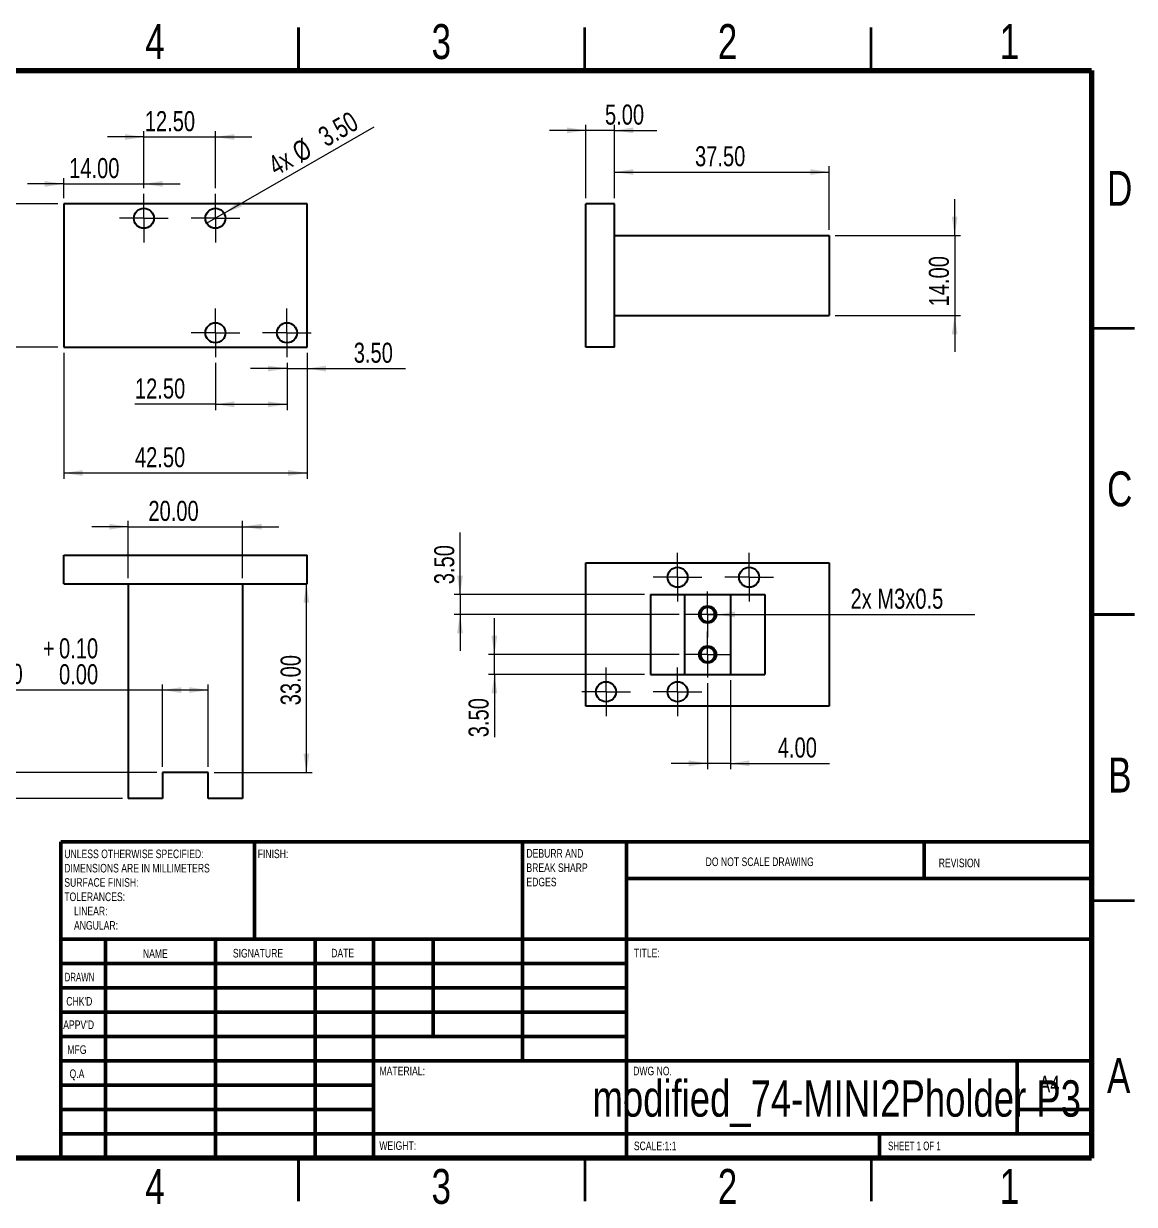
# Model space of a CAD drawing. Header units: millimetres. Extents: x 2 to 294, y 2 to 208.
# Drawn here: x 100.5 to 294.5, y 1.9 to 208.2 of the extents above; entities that cross this region are included whole.
import ezdxf

# ---------------------------------------------------------------- set-up
doc = ezdxf.new("R2010")
doc.units = ezdxf.units.MM
doc.styles.add('SLDTEXTSTYLE0', font='TXT', dxfattribs={"width": 0.75})
doc.styles.add('SLDTEXTSTYLE1', font='TXT', dxfattribs={"width": 0.686449})
doc.styles.add('SLDTEXTSTYLE2', font='TXT', dxfattribs={"width": 0.6875})
doc.dimstyles.new('SLDDIMSTYLE0', dxfattribs={"dimtxt": 3.5, "dimasz": 3.302, "dimexe": 0, "dimexo": 0.0625, "dimgap": 0.875, "dimtad": 1, "dimrnd": 1e-09, "dimzin": 12, "dimdsep": 46, "dimtxsty": 'SLDTEXTSTYLE0', "dimblk1": 'NONE', "dimsah": 1, "dimcen": 0, "dimadec": 0, "dimazin": 3, "dimtfac": 1, "dimtmove": 0, "dimatfit": 3, "dimldrblk": 'NONE', "dimfxl": 0, "dimfrac": 2, "dimtolj": 1, "dimtzin": 12, "dimarcsym": 0})
doc.dimstyles.new('SLDDIMSTYLE1', dxfattribs={"dimtxt": 3.5, "dimasz": 3.302, "dimexe": 0, "dimexo": 0.0625, "dimgap": 0.875, "dimtad": 1, "dimrnd": 1e-09, "dimzin": 4, "dimdsep": 46, "dimtxsty": 'SLDTEXTSTYLE0', "dimsah": 1, "dimcen": 0.09, "dimadec": 0, "dimazin": 1, "dimtfac": 1, "dimtmove": 0, "dimatfit": 0, "dimfxl": 0, "dimfrac": 2, "dimtolj": 1, "dimtzin": 12, "dimarcsym": 0})
doc.dimstyles.new('SLDDIMSTYLE2', dxfattribs={"dimtxt": 3.5, "dimasz": 3.302, "dimexe": 0, "dimexo": 0.0625, "dimgap": 0.875, "dimtad": 1, "dimrnd": 1e-09, "dimzin": 4, "dimdsep": 46, "dimtxsty": 'SLDTEXTSTYLE0', "dimsah": 1, "dimcen": 0.09, "dimadec": 0, "dimazin": 1, "dimtfac": 1, "dimtofl": 0, "dimtmove": 0, "dimatfit": 3, "dimfxl": 0, "dimfrac": 2, "dimtolj": 1, "dimtzin": 12, "dimarcsym": 0})
doc.dimstyles.new('SLDDIMSTYLE3', dxfattribs={"dimtxt": 3.5, "dimasz": 3.302, "dimexe": 0, "dimexo": 0.0625, "dimgap": 0.875, "dimtad": 1, "dimrnd": 1e-09, "dimzin": 4, "dimdsep": 46, "dimtxsty": 'SLDTEXTSTYLE0', "dimsah": 1, "dimcen": 0.09, "dimadec": 0, "dimazin": 1, "dimtol": 1, "dimtp": 0.1, "dimtfac": 1, "dimtofl": 0, "dimtmove": 0, "dimatfit": 3, "dimfxl": 0, "dimfrac": 2, "dimtolj": 1, "dimtzin": 0, "dimarcsym": 0})
doc.dimstyles.new('SLDDIMSTYLE4', dxfattribs={"dimtxt": 3.5, "dimasz": 3.302, "dimexe": 0, "dimexo": 0.0625, "dimgap": 0.875, "dimtad": 1, "dimrnd": 1e-09, "dimzin": 12, "dimdsep": 46, "dimtxsty": 'SLDTEXTSTYLE0', "dimblk1": 'NONE', "dimsah": 1, "dimcen": 0, "dimadec": 0, "dimazin": 3, "dimtfac": 1, "dimtmove": 0, "dimatfit": 3, "dimldrblk": 'NONE', "dimfxl": 0, "dimfrac": 2, "dimtolj": 1, "dimtzin": 12, "dimarcsym": 0})

# ---------------------------------------------------------------- blocks, each defined once
blk = doc.blocks.new('SW_NOTE_0')
at = {"color": 0, "linetype": 'Continuous', "lineweight": 0, "char_height": 1.5, "attachment_point": 1, "style": 'SLDTEXTSTYLE0'}
for s, insert in [('UNLESS OTHERWISE SPECIFIED:', (0, 1.93)), ('DIMENSIONS ARE IN MILLIMETERS', (0, -0.57)), ('SURFACE FINISH:', (0, -3.07)), ('TOLERANCES:', (0, -5.57)), ('LINEAR:', (1.69, -8.07)), ('ANGULAR:', (1.69, -10.57))]:
    blk.add_mtext(s, dxfattribs=dict(at, insert=insert))
blk = doc.blocks.new('SW_NOTE_0_1')
at = {"color": 0, "linetype": 'Continuous', "lineweight": 0, "char_height": 1.5, "attachment_point": 1, "style": 'SLDTEXTSTYLE0'}
for s, insert in [('DEBURR AND', (0, 1.93)), ('BREAK SHARP', (0, -0.57)), ('EDGES', (0, -3.07))]:
    blk.add_mtext(s, dxfattribs=dict(at, insert=insert))
blk = doc.blocks.new('_D')
at = {"color": 7, "linetype": 'Continuous', "lineweight": 0}
for q in [(161.7, 190.2), (132.47, 173.32)]:
    blk.add_line((135.5, 175.07), q, dxfattribs=at)
at = {"color": 7, "linetype": 'Continuous', "lineweight": 18}
blk.add_solid([(135.5, 175.07), (138.62, 176.28), (138.11, 177.16)], dxfattribs=at)
at = {"color": 7, "linetype": 'Continuous', "lineweight": 18, "char_height": 3.5, "attachment_point": 1, "rotation": 30, "style": 'SLDTEXTSTYLE0'}
for s, insert in [('3.50', (151.59, 189.61)), ('%%c', (147.04, 186.92)), ('4x', (142.84, 184.55))]:
    blk.add_mtext(s, dxfattribs=dict(at, insert=insert))
blk = doc.blocks.new('_None')
blk = doc.blocks.new('_D_1')
at = {"color": 7, "linetype": 'Continuous', "lineweight": 0}
for p, q in [((106.49, 176.7), (95.24, 176.7)), ((96.24, 176.7), (96.24, 151.7)), ((106.49, 151.7), (95.24, 151.7))]:
    blk.add_line(p, q, dxfattribs=at)
at = {"color": 7, "linetype": 'Continuous', "lineweight": 18}
for points in [[(96.24, 176.7), (95.73, 173.4), (96.74, 173.4)], [(96.24, 151.7), (96.74, 155), (95.73, 155)]]:
    blk.add_solid(points, dxfattribs=at)
at = {"color": 7, "linetype": 'Continuous', "lineweight": 18, "insert": (91.72, 158.83), "char_height": 3.5, "attachment_point": 1, "rotation": 90, "style": 'SLDTEXTSTYLE0'}
blk.add_mtext('25.00', dxfattribs=at)
blk = doc.blocks.new('_D_2')
at = {"color": 7, "linetype": 'Continuous', "lineweight": 0}
for p, q in [((107.49, 150.7), (107.49, 128.7)), ((149.99, 150.7), (149.99, 128.7)), ((107.49, 129.7), (149.99, 129.7))]:
    blk.add_line(p, q, dxfattribs=at)
at = {"color": 7, "linetype": 'Continuous', "lineweight": 18}
for points in [[(107.49, 129.7), (110.79, 129.19), (110.79, 130.21)], [(149.99, 129.7), (146.68, 130.21), (146.68, 129.19)]]:
    blk.add_solid(points, dxfattribs=at)
at = {"color": 7, "linetype": 'Continuous', "lineweight": 18, "insert": (119.93, 134.21), "char_height": 3.5, "attachment_point": 1, "style": 'SLDTEXTSTYLE0'}
blk.add_mtext('42.50', dxfattribs=at)
blk = doc.blocks.new('_D_3')
at = {"color": 7, "linetype": 'Continuous', "lineweight": 0}
for p, q in [((121.49, 188.4), (115.14, 188.4)), ((121.49, 179.45), (121.49, 189.4)), ((121.49, 188.4), (133.99, 188.4)), ((133.99, 179.45), (133.99, 189.4)), ((133.99, 188.4), (140.34, 188.4))]:
    blk.add_line(p, q, dxfattribs=at)
at = {"color": 7, "linetype": 'Continuous', "lineweight": 18}
for points in [[(121.49, 188.4), (118.18, 188.91), (118.18, 187.89)], [(133.99, 188.4), (137.29, 187.89), (137.29, 188.91)]]:
    blk.add_solid(points, dxfattribs=at)
at = {"color": 7, "linetype": 'Continuous', "lineweight": 18, "insert": (121.65, 192.91), "char_height": 3.5, "attachment_point": 1, "style": 'SLDTEXTSTYLE0'}
blk.add_mtext('12.50', dxfattribs=at)
blk = doc.blocks.new('_D_4')
at = {"color": 7, "linetype": 'Continuous', "lineweight": 0}
for p, q in [((133.99, 148.95), (133.99, 140.7)), ((146.49, 148.95), (146.49, 140.7)), ((133.99, 141.7), (119.93, 141.7)), ((133.99, 141.7), (146.49, 141.7))]:
    blk.add_line(p, q, dxfattribs=at)
at = {"color": 7, "linetype": 'Continuous', "lineweight": 18}
for points in [[(133.99, 141.7), (137.29, 141.19), (137.29, 142.21)], [(146.49, 141.7), (143.18, 142.21), (143.18, 141.19)]]:
    blk.add_solid(points, dxfattribs=at)
at = {"color": 7, "linetype": 'Continuous', "lineweight": 18, "insert": (119.93, 146.21), "char_height": 3.5, "attachment_point": 1, "style": 'SLDTEXTSTYLE0'}
blk.add_mtext('12.50', dxfattribs=at)
blk = doc.blocks.new('_D_5')
at = {"color": 7, "linetype": 'Continuous', "lineweight": 0}
for p, q in [((107.49, 180.2), (101.14, 180.2)), ((107.49, 177.7), (107.49, 181.2)), ((107.49, 180.2), (121.49, 180.2)), ((121.49, 179.45), (121.49, 181.2)), ((121.49, 180.2), (127.84, 180.2))]:
    blk.add_line(p, q, dxfattribs=at)
at = {"color": 7, "linetype": 'Continuous', "lineweight": 18}
for points in [[(107.49, 180.2), (104.18, 180.71), (104.18, 179.7)], [(121.49, 180.2), (124.79, 179.7), (124.79, 180.71)]]:
    blk.add_solid(points, dxfattribs=at)
at = {"color": 7, "linetype": 'Continuous', "lineweight": 18, "insert": (108.44, 184.72), "char_height": 3.5, "attachment_point": 1, "style": 'SLDTEXTSTYLE0'}
blk.add_mtext('14.00', dxfattribs=at)
blk = doc.blocks.new('_D_6')
at = {"color": 7, "linetype": 'Continuous', "lineweight": 0}
for p, q in [((149.99, 150.7), (149.99, 146.95)), ((146.49, 148.95), (146.49, 146.95)), ((146.49, 147.95), (140.14, 147.95)), ((146.49, 147.95), (149.99, 147.95)), ((149.99, 147.95), (167.21, 147.95))]:
    blk.add_line(p, q, dxfattribs=at)
at = {"color": 7, "linetype": 'Continuous', "lineweight": 18}
for points in [[(146.49, 147.95), (143.18, 148.45), (143.18, 147.44)], [(149.99, 147.95), (153.29, 147.44), (153.29, 148.45)]]:
    blk.add_solid(points, dxfattribs=at)
at = {"color": 7, "linetype": 'Continuous', "lineweight": 18, "insert": (158.15, 152.46), "char_height": 3.5, "attachment_point": 1, "style": 'SLDTEXTSTYLE0'}
blk.add_mtext('3.50', dxfattribs=at)
blk = doc.blocks.new('SW_CENTERMARKSYMBOL_0')
at = {"color": 0, "linetype": 'Continuous', "lineweight": 18}
for p, q in [((0, 2.5), (0, 4.25)), ((0, 0), (0, 2.5)), ((-2.5, 0), (-4.25, 0)), ((0, 0), (-2.5, 0)), ((0, 0), (0, -2.5)), ((0, 0), (2.5, 0)), ((2.5, 0), (4.25, 0)), ((0, -2.5), (0, -4.25))]:
    blk.add_line(p, q, dxfattribs=at)
blk = doc.blocks.new('SW_CENTERMARKSYMBOL_1')
at = {"color": 0, "linetype": 'Continuous', "lineweight": 18}
for p, q in [((0, 2.5), (0, 4.25)), ((0, 0), (0, 2.5)), ((-2.5, 0), (-4.25, 0)), ((0, 0), (-2.5, 0)), ((0, 0), (0, -2.5)), ((0, 0), (2.5, 0)), ((2.5, 0), (4.25, 0)), ((0, -2.5), (0, -4.25))]:
    blk.add_line(p, q, dxfattribs=at)
blk = doc.blocks.new('SW_CENTERMARKSYMBOL_2')
at = {"color": 0, "linetype": 'Continuous', "lineweight": 18}
for p, q in [((0, 2.5), (0, 4.25)), ((0, 0), (0, 2.5)), ((-2.5, 0), (-4.25, 0)), ((0, 0), (-2.5, 0)), ((0, 0), (0, -2.5)), ((0, 0), (2.5, 0)), ((2.5, 0), (4.25, 0)), ((0, -2.5), (0, -4.25))]:
    blk.add_line(p, q, dxfattribs=at)
blk = doc.blocks.new('SW_CENTERMARKSYMBOL_3')
at = {"color": 0, "linetype": 'Continuous', "lineweight": 18}
for p, q in [((0, 2.5), (0, 4.25)), ((0, 0), (0, 2.5)), ((-2.5, 0), (-4.25, 0)), ((0, 0), (-2.5, 0)), ((0, 0), (0, -2.5)), ((0, 0), (2.5, 0)), ((2.5, 0), (4.25, 0)), ((0, -2.5), (0, -4.25))]:
    blk.add_line(p, q, dxfattribs=at)
blk = doc.blocks.new('_D_7')
at = {"color": 7, "linetype": 'Continuous', "lineweight": 0}
for p, q in [((118.74, 120.32), (112.39, 120.32)), ((118.74, 111.35), (118.74, 121.32)), ((118.74, 120.32), (138.74, 120.32)), ((138.74, 111.35), (138.74, 121.32)), ((138.74, 120.32), (145.09, 120.32))]:
    blk.add_line(p, q, dxfattribs=at)
at = {"color": 7, "linetype": 'Continuous', "lineweight": 18}
for points in [[(118.74, 120.32), (115.43, 120.83), (115.43, 119.81)], [(138.74, 120.32), (142.04, 119.81), (142.04, 120.83)]]:
    blk.add_solid(points, dxfattribs=at)
at = {"color": 7, "linetype": 'Continuous', "lineweight": 18, "insert": (122.28, 124.83), "char_height": 3.5, "attachment_point": 1, "style": 'SLDTEXTSTYLE0'}
blk.add_mtext('20.00', dxfattribs=at)
blk = doc.blocks.new('_D_8')
at = {"color": 7, "linetype": 'Continuous', "lineweight": 0}
for p, q in [((124.74, 91.78), (93.5, 91.78)), ((124.74, 78.35), (124.74, 92.78)), ((132.74, 91.78), (124.74, 91.78)), ((132.74, 78.35), (132.74, 92.78))]:
    blk.add_line(p, q, dxfattribs=at)
at = {"color": 7, "linetype": 'Continuous', "lineweight": 18}
for points in [[(124.74, 91.78), (128.04, 91.27), (128.04, 92.29)], [(132.74, 91.78), (129.43, 92.29), (129.43, 91.27)]]:
    blk.add_solid(points, dxfattribs=at)
at = {"color": 7, "linetype": 'Continuous', "lineweight": 18, "char_height": 3.5, "attachment_point": 1, "style": 'SLDTEXTSTYLE0'}
for s, insert in [('+', (103.85, 100.82)), ('0.10', (106.67, 100.82)), ('8.00', (93.5, 96.35)), ('0.00', (106.67, 96.29))]:
    blk.add_mtext(s, dxfattribs=dict(at, insert=insert))
blk = doc.blocks.new('_D_9')
at = {"color": 7, "linetype": 'Continuous', "lineweight": 0}
for p, q in [((94.01, 77.35), (94.01, 83.7)), ((123.74, 77.35), (93.01, 77.35)), ((94.01, 77.35), (94.01, 72.85)), ((117.74, 72.85), (93.01, 72.85)), ((94.01, 72.85), (94.01, 66.5))]:
    blk.add_line(p, q, dxfattribs=at)
at = {"color": 7, "linetype": 'Continuous', "lineweight": 18}
for points in [[(94.01, 77.35), (94.51, 80.66), (93.5, 80.66)], [(94.01, 72.85), (93.5, 69.55), (94.51, 69.55)]]:
    blk.add_solid(points, dxfattribs=at)
at = {"color": 7, "linetype": 'Continuous', "lineweight": 18, "insert": (89.5, 70.53), "char_height": 3.5, "attachment_point": 1, "rotation": 90, "style": 'SLDTEXTSTYLE0'}
blk.add_mtext('4.50', dxfattribs=at)
blk = doc.blocks.new('_D_10')
at = {"color": 7, "linetype": 'Continuous', "lineweight": 0}
for p, q in [((149.88, 77.35), (149.88, 110.35)), ((133.74, 77.35), (150.88, 77.35))]:
    blk.add_line(p, q, dxfattribs=at)
at = {"color": 7, "linetype": 'Continuous', "lineweight": 18}
for points in [[(149.88, 110.35), (149.37, 107.05), (150.39, 107.05)], [(149.88, 77.35), (150.39, 80.66), (149.37, 80.66)]]:
    blk.add_solid(points, dxfattribs=at)
at = {"color": 7, "linetype": 'Continuous', "lineweight": 18, "insert": (145.37, 89.12), "char_height": 3.5, "attachment_point": 1, "rotation": 90, "style": 'SLDTEXTSTYLE0'}
blk.add_mtext('33.00', dxfattribs=at)
blk = doc.blocks.new('_D_11')
at = {"color": 7, "linetype": 'Continuous', "lineweight": 0}
for p, q in [((263.11, 171.2), (263.11, 177.55)), ((242.21, 171.2), (264.11, 171.2)), ((263.11, 171.2), (263.11, 157.2)), ((242.21, 157.2), (264.11, 157.2)), ((263.11, 157.2), (263.11, 150.85))]:
    blk.add_line(p, q, dxfattribs=at)
at = {"color": 7, "linetype": 'Continuous', "lineweight": 18}
for points in [[(263.11, 171.2), (263.62, 174.5), (262.6, 174.5)], [(263.11, 157.2), (262.6, 153.9), (263.62, 153.9)]]:
    blk.add_solid(points, dxfattribs=at)
at = {"color": 7, "linetype": 'Continuous', "lineweight": 18, "insert": (258.6, 158.81), "char_height": 3.5, "attachment_point": 1, "rotation": 90, "style": 'SLDTEXTSTYLE0'}
blk.add_mtext('14.00', dxfattribs=at)
blk = doc.blocks.new('_D_12')
at = {"color": 7, "linetype": 'Continuous', "lineweight": 0}
for p, q in [((203.71, 177.7), (203.71, 183.28)), ((203.71, 182.28), (241.21, 182.28)), ((241.21, 172.2), (241.21, 183.28))]:
    blk.add_line(p, q, dxfattribs=at)
at = {"color": 7, "linetype": 'Continuous', "lineweight": 18}
for points in [[(203.71, 182.28), (207.01, 181.77), (207.01, 182.78)], [(241.21, 182.28), (237.91, 182.78), (237.91, 181.77)]]:
    blk.add_solid(points, dxfattribs=at)
at = {"color": 7, "linetype": 'Continuous', "lineweight": 18, "insert": (217.76, 186.79), "char_height": 3.5, "attachment_point": 1, "style": 'SLDTEXTSTYLE0'}
blk.add_mtext('37.50', dxfattribs=at)
blk = doc.blocks.new('_D_13')
at = {"color": 7, "linetype": 'Continuous', "lineweight": 0}
for p, q in [((198.71, 177.7), (198.71, 190.55)), ((203.71, 177.7), (203.71, 190.55)), ((198.71, 189.55), (192.36, 189.55)), ((203.71, 189.55), (198.71, 189.55)), ((203.71, 189.55), (211.08, 189.55))]:
    blk.add_line(p, q, dxfattribs=at)
at = {"color": 7, "linetype": 'Continuous', "lineweight": 18}
for points in [[(198.71, 189.55), (195.41, 190.06), (195.41, 189.05)], [(203.71, 189.55), (207.01, 189.05), (207.01, 190.06)]]:
    blk.add_solid(points, dxfattribs=at)
at = {"color": 7, "linetype": 'Continuous', "lineweight": 18, "insert": (202.03, 194.06), "char_height": 3.5, "attachment_point": 1, "style": 'SLDTEXTSTYLE0'}
blk.add_mtext('5.00', dxfattribs=at)
blk = doc.blocks.new('_D_14')
at = {"color": 7, "linetype": 'Continuous', "lineweight": 0}
for q in [(218.46, 104.98), (266.62, 104.98)]:
    blk.add_line((221.46, 104.98), q, dxfattribs=at)
at = {"color": 7, "linetype": 'Continuous', "lineweight": 18}
blk.add_solid([(221.46, 104.98), (224.76, 104.47), (224.76, 105.49)], dxfattribs=at)
at = {"color": 7, "linetype": 'Continuous', "lineweight": 18, "insert": (244.92, 109.49), "char_height": 3.5, "attachment_point": 1, "style": 'SLDTEXTSTYLE0'}
blk.add_mtext('2x M3x0.5', dxfattribs=at)
blk = doc.blocks.new('_D_15')
at = {"color": 7, "linetype": 'Continuous', "lineweight": 0}
for p, q in [((219.96, 92.98), (219.96, 77.98)), ((223.96, 93.48), (223.96, 77.98)), ((219.96, 78.98), (213.61, 78.98)), ((223.96, 78.98), (219.96, 78.98)), ((223.96, 78.98), (241.27, 78.98))]:
    blk.add_line(p, q, dxfattribs=at)
at = {"color": 7, "linetype": 'Continuous', "lineweight": 18}
for points in [[(219.96, 78.98), (216.66, 79.49), (216.66, 78.47)], [(223.96, 78.98), (227.26, 78.47), (227.26, 79.49)]]:
    blk.add_solid(points, dxfattribs=at)
at = {"color": 7, "linetype": 'Continuous', "lineweight": 18, "insert": (232.22, 83.49), "char_height": 3.5, "attachment_point": 1, "style": 'SLDTEXTSTYLE0'}
blk.add_mtext('4.00', dxfattribs=at)
blk = doc.blocks.new('_D_16')
at = {"color": 7, "linetype": 'Continuous', "lineweight": 0}
for p, q in [((182.71, 97.98), (182.71, 104.33)), ((214.96, 97.98), (181.71, 97.98)), ((182.71, 94.48), (182.71, 97.98)), ((208.96, 94.48), (181.71, 94.48)), ((182.71, 94.48), (182.71, 83.54))]:
    blk.add_line(p, q, dxfattribs=at)
at = {"color": 7, "linetype": 'Continuous', "lineweight": 18}
for points in [[(182.71, 97.98), (183.22, 101.28), (182.2, 101.28)], [(182.71, 94.48), (182.2, 91.18), (183.22, 91.18)]]:
    blk.add_solid(points, dxfattribs=at)
at = {"color": 7, "linetype": 'Continuous', "lineweight": 18, "insert": (178.2, 83.54), "char_height": 3.5, "attachment_point": 1, "rotation": 90, "style": 'SLDTEXTSTYLE0'}
blk.add_mtext('3.50', dxfattribs=at)
blk = doc.blocks.new('_D_17')
at = {"color": 7, "linetype": 'Continuous', "lineweight": 0}
for p, q in [((176.71, 108.48), (176.71, 119.32)), ((208.96, 108.48), (175.71, 108.48)), ((176.71, 108.48), (176.71, 104.98)), ((214.96, 104.98), (175.71, 104.98)), ((176.71, 104.98), (176.71, 98.63))]:
    blk.add_line(p, q, dxfattribs=at)
at = {"color": 7, "linetype": 'Continuous', "lineweight": 18}
for points in [[(176.71, 108.48), (177.22, 111.78), (176.2, 111.78)], [(176.71, 104.98), (176.2, 101.68), (177.22, 101.68)]]:
    blk.add_solid(points, dxfattribs=at)
at = {"color": 7, "linetype": 'Continuous', "lineweight": 18, "insert": (172.2, 110.27), "char_height": 3.5, "attachment_point": 1, "rotation": 90, "style": 'SLDTEXTSTYLE0'}
blk.add_mtext('3.50', dxfattribs=at)
blk = doc.blocks.new('SW_CENTERMARKSYMBOL_4')
at = {"color": 0, "linetype": 'Continuous', "lineweight": 18}
for p, q in [((0, 2.5), (0, 4)), ((0, 0), (0, 2.5)), ((-2.5, 0), (-4, 0)), ((0, 0), (-2.5, 0)), ((0, 0), (0, -2.5)), ((0, 0), (2.5, 0)), ((2.5, 0), (4, 0)), ((0, -2.5), (0, -4))]:
    blk.add_line(p, q, dxfattribs=at)
blk = doc.blocks.new('SW_CENTERMARKSYMBOL_5')
at = {"color": 0, "linetype": 'Continuous', "lineweight": 18}
for p, q in [((0, 2.5), (0, 4)), ((0, 0), (0, 2.5)), ((-2.5, 0), (-4, 0)), ((0, 0), (-2.5, 0)), ((0, 0), (0, -2.5)), ((0, 0), (2.5, 0)), ((2.5, 0), (4, 0)), ((0, -2.5), (0, -4))]:
    blk.add_line(p, q, dxfattribs=at)
blk = doc.blocks.new('SW_CENTERMARKSYMBOL_6')
at = {"color": 0, "linetype": 'Continuous', "lineweight": 18}
for p, q in [((0, 2.5), (0, 4.25)), ((0, 0), (0, 2.5)), ((-2.5, 0), (-4.25, 0)), ((0, 0), (-2.5, 0)), ((0, 0), (0, -2.5)), ((0, 0), (2.5, 0)), ((2.5, 0), (4.25, 0)), ((0, -2.5), (0, -4.25))]:
    blk.add_line(p, q, dxfattribs=at)
blk = doc.blocks.new('SW_CENTERMARKSYMBOL_7')
at = {"color": 0, "linetype": 'Continuous', "lineweight": 18}
for p, q in [((0, 2.5), (0, 4.25)), ((0, 0), (0, 2.5)), ((-2.5, 0), (-4.25, 0)), ((0, 0), (-2.5, 0)), ((0, 0), (0, -2.5)), ((0, 0), (2.5, 0)), ((2.5, 0), (4.25, 0)), ((0, -2.5), (0, -4.25))]:
    blk.add_line(p, q, dxfattribs=at)
blk = doc.blocks.new('SW_CENTERMARKSYMBOL_8')
at = {"color": 0, "linetype": 'Continuous', "lineweight": 18}
for p, q in [((0, 2.5), (0, 4.25)), ((0, 0), (0, 2.5)), ((-2.5, 0), (-4.25, 0)), ((0, 0), (-2.5, 0)), ((0, 0), (0, -2.5)), ((0, 0), (2.5, 0)), ((2.5, 0), (4.25, 0)), ((0, -2.5), (0, -4.25))]:
    blk.add_line(p, q, dxfattribs=at)
blk = doc.blocks.new('SW_CENTERMARKSYMBOL_9')
at = {"color": 0, "linetype": 'Continuous', "lineweight": 18}
for p, q in [((0, 2.5), (0, 4.25)), ((0, 0), (0, 2.5)), ((-2.5, 0), (-4.25, 0)), ((0, 0), (-2.5, 0)), ((0, 0), (0, -2.5)), ((0, 0), (2.5, 0)), ((2.5, 0), (4.25, 0)), ((0, -2.5), (0, -4.25))]:
    blk.add_line(p, q, dxfattribs=at)

msp = doc.modelspace()

# ---------------------------------------------------------------- linework, layer by layer
at = {"color": 7, "linetype": 'Continuous', "lineweight": 35}
for p, q in [((148.5, 207.5), (148.5, 200)), ((148.5, 200), (148.5, 207.5)), ((198.5, 200), (198.5, 207.5)), ((248.5, 200), (248.5, 207.5)), ((287, 155), (294.5, 155)), ((294.5, 105), (287, 105)), ((287, 105), (294.5, 105)), ((287, 55), (294.5, 55)), ((148.5, 2.5), (148.5, 10)), ((148.5, 10), (148.5, 2.5)), ((198.5, 10), (198.5, 2.5)), ((248.5, 10), (248.5, 2.5))]:
    msp.add_line(p, q, dxfattribs=at)
at = {"color": 7, "linetype": 'Continuous', "lineweight": 70}
for p, q in [((10, 200), (287, 200)), ((287, 200), (287, 10)), ((287, 10), (10, 10))]:
    msp.add_line(p, q, dxfattribs=at)
at = {"color": 7, "linetype": 'Continuous', "lineweight": 25}
for p, q in [((149.987, 176.697), (107.487, 176.697)), ((107.487, 176.697), (107.487, 151.697)), ((149.987, 151.697), (149.987, 176.697)), ((203.709, 176.697), (198.709, 176.697)), ((198.709, 151.697), (198.709, 176.697)), ((203.709, 151.697), (203.709, 176.697)), ((203.709, 171.197), (241.209, 171.197)), ((241.209, 171.197), (241.209, 157.197)), ((203.709, 157.197), (241.209, 157.197)), ((107.487, 151.697), (149.987, 151.697)), ((203.709, 151.697), (198.709, 151.697)), ((107.487, 115.353), (149.987, 115.353)), ((107.487, 110.353), (107.487, 115.353)), ((149.987, 110.353), (149.987, 115.353)), ((198.709, 88.982), (198.709, 113.982)), ((198.709, 113.982), (241.209, 113.982)), ((241.209, 113.982), (241.209, 88.982)), ((107.487, 110.353), (149.987, 110.353)), ((118.737, 110.353), (118.737, 72.853)), ((138.737, 110.353), (138.737, 72.853)), ((209.959, 108.482), (209.959, 94.482)), ((209.959, 108.482), (215.959, 108.482)), ((215.959, 94.482), (215.959, 108.482)), ((215.959, 108.482), (223.959, 108.482)), ((223.959, 108.482), (223.959, 94.482)), ((223.959, 108.482), (229.959, 108.482)), ((229.959, 108.482), (229.959, 94.482)), ((218.73, 104.982), (218.459, 104.982)), ((218.73, 97.982), (218.459, 97.982)), ((209.959, 94.482), (215.959, 94.482)), ((215.959, 94.482), (223.959, 94.482)), ((223.959, 94.482), (229.959, 94.482)), ((241.209, 88.982), (198.709, 88.982)), ((132.737, 77.353), (124.737, 77.353)), ((124.737, 77.353), (124.737, 72.853)), ((132.737, 72.853), (132.737, 77.353)), ((124.737, 72.853), (118.737, 72.853)), ((138.737, 72.853), (132.737, 72.853))]:
    msp.add_line(p, q, dxfattribs=at)
at = {"color": 7, "linetype": 'Continuous', "lineweight": 50}
for p, q in [((107, 65.25), (287, 65.25)), ((107, 65.25), (107, 10)), ((140.8, 48.25), (140.8, 65.25)), ((187.6, 65.25), (187.6, 27)), ((205.8, 65.25), (205.8, 10)), ((257.8, 58.875), (257.8, 65.25)), ((287, 58.875), (205.8, 58.875)), ((287, 48.25), (107, 48.25)), ((114.8, 48.25), (114.8, 10)), ((133.991, 48.25), (133.991, 10)), ((151.399, 48.25), (151.399, 10)), ((161.6, 10), (161.6, 48.25)), ((172, 31.25), (172, 48.25)), ((205.8, 44), (107, 44)), ((205.8, 39.75), (107, 39.75)), ((205.8, 35.5), (107, 35.5)), ((205.8, 31.25), (107, 31.25)), ((161.6, 27), (107, 27)), ((161.6, 27), (287, 27)), ((274, 14.25), (274, 27)), ((161.6, 22.75), (107, 22.75)), ((161.6, 18.5), (107, 18.5)), ((287, 18.5), (274, 18.5)), ((107, 14.25), (287, 14.25)), ((250, 10), (250, 14.25))]:
    msp.add_line(p, q, dxfattribs=at)
at = {"color": 7, "linetype": 'Continuous', "lineweight": 25}
for centre, radius in [((121.487, 174.197), 1.75), ((133.987, 174.197), 1.75), ((133.987, 154.197), 1.75), ((146.487, 154.197), 1.75), ((214.709, 111.482), 1.75), ((227.209, 111.482), 1.75), ((219.959, 104.982), 1.5), ((219.959, 97.982), 1.5), ((202.209, 91.482), 1.75), ((214.709, 91.482), 1.75)]:
    msp.add_circle(centre, radius, dxfattribs=at)
for points in [[(218.73, 104.982), (218.73, 105.135), (218.759, 105.297), (218.884, 105.601), (218.979, 105.741), (219.151, 105.912), (219.213, 105.962), (219.343, 106.049), (219.411, 106.085), (219.63, 106.177), (219.794, 106.211), (220.124, 106.211), (220.288, 106.177), (220.507, 106.085), (220.574, 106.049), (220.704, 105.962), (220.767, 105.912), (220.939, 105.741), (221.034, 105.601), (221.158, 105.297), (221.188, 105.135), (221.188, 104.828), (221.158, 104.666), (221.034, 104.363), (220.939, 104.222), (220.767, 104.052), (220.704, 104.001), (220.574, 103.915), (220.507, 103.878), (220.288, 103.787), (220.124, 103.752), (219.794, 103.752), (219.63, 103.787), (219.411, 103.878), (219.343, 103.915), (219.213, 104.001), (219.151, 104.052), (218.979, 104.222), (218.884, 104.363), (218.759, 104.666), (218.73, 104.828), (218.73, 104.982)], [(218.73, 97.982), (218.73, 98.135), (218.759, 98.297), (218.884, 98.601), (218.979, 98.741), (219.151, 98.912), (219.213, 98.962), (219.343, 99.049), (219.411, 99.085), (219.63, 99.177), (219.794, 99.211), (220.124, 99.211), (220.288, 99.177), (220.507, 99.085), (220.574, 99.049), (220.704, 98.962), (220.767, 98.912), (220.939, 98.741), (221.034, 98.601), (221.158, 98.297), (221.188, 98.135), (221.188, 97.828), (221.158, 97.666), (221.034, 97.363), (220.939, 97.222), (220.767, 97.052), (220.704, 97.001), (220.574, 96.915), (220.507, 96.878), (220.288, 96.787), (220.124, 96.752), (219.794, 96.752), (219.63, 96.787), (219.411, 96.878), (219.343, 96.915), (219.213, 97.001), (219.151, 97.052), (218.979, 97.222), (218.884, 97.363), (218.759, 97.666), (218.73, 97.828), (218.73, 97.982)]]:
    msp.add_open_spline(points, degree=3, knots=[0, 0, 0, 0, 0.0625, 0.0625, 0.125, 0.125, 0.15625, 0.15625, 0.1875, 0.1875, 0.25, 0.25, 0.3125, 0.3125, 0.34375, 0.34375, 0.375, 0.375, 0.4375, 0.4375, 0.5, 0.5, 0.5625, 0.5625, 0.625, 0.625, 0.65625, 0.65625, 0.6875, 0.6875, 0.75, 0.75, 0.8125, 0.8125, 0.84375, 0.84375, 0.875, 0.875, 0.9375, 0.9375, 1, 1, 1, 1], dxfattribs=at)

# ---------------------------------------------------------------- block references
at = {"color": 7, "linetype": 'Continuous', "lineweight": 0}
for name, p in [('SW_CENTERMARKSYMBOL_1', (121.487, 174.197)), ('SW_CENTERMARKSYMBOL_2', (133.987, 174.197)), ('SW_CENTERMARKSYMBOL_0', (133.987, 154.197)), ('SW_CENTERMARKSYMBOL_3', (146.487, 154.197)), ('SW_CENTERMARKSYMBOL_8', (214.709, 111.482)), ('SW_CENTERMARKSYMBOL_7', (227.209, 111.482)), ('SW_CENTERMARKSYMBOL_5', (219.959, 104.982)), ('SW_CENTERMARKSYMBOL_4', (219.959, 97.982)), ('SW_CENTERMARKSYMBOL_9', (202.209, 91.482)), ('SW_CENTERMARKSYMBOL_6', (214.709, 91.482)), ('SW_NOTE_0_1', (188.309, 62.069)), ('SW_NOTE_0', (107.594, 61.987))]:
    msp.add_blockref(name, p, dxfattribs=at)

# ---------------------------------------------------------------- texts
for s, insert, char_height, attachment_point, style in [('4', (123.439, 208.114), 6.096, 2, 'SLDTEXTSTYLE0'), ('3', (173.439, 208.114), 6.096, 2, 'SLDTEXTSTYLE0'), ('2', (223.439, 208.114), 6.096, 2, 'SLDTEXTSTYLE0'), ('1', (272.689, 208.114), 6.096, 2, 'SLDTEXTSTYLE0'), ('D', (291.93, 182.476), 6.096, 2, 'SLDTEXTSTYLE0'), ('C', (291.937, 129.976), 6.096, 2, 'SLDTEXTSTYLE0'), ('B', (291.953, 79.976), 6.096, 2, 'SLDTEXTSTYLE0'), ('FINISH:', (141.371, 63.919), 1.5, 1, 'SLDTEXTSTYLE0'), ('DO NOT SCALE DRAWING', (219.615, 62.533), 1.5, 1, 'SLDTEXTSTYLE0'), ('REVISION', (260.328, 62.335), 1.5, 1, 'SLDTEXTSTYLE0'), ('NAME', (121.322, 46.501), 1.5, 1, 'SLDTEXTSTYLE0'), ('SIGNATURE', (137.034, 46.562), 1.5, 1, 'SLDTEXTSTYLE0'), ('DATE', (154.215, 46.576), 1.5, 1, 'SLDTEXTSTYLE0'), ('TITLE:', (207.09, 46.576), 1.5, 1, 'SLDTEXTSTYLE0'), ('DRAWN', (107.643, 42.385), 1.5, 1, 'SLDTEXTSTYLE1'), ("CHK'D", (107.939, 38.162), 1.5, 1, 'SLDTEXTSTYLE0'), ("APPV'D", (107.402, 34.066), 1.5, 1, 'SLDTEXTSTYLE0'), ('MFG', (108.124, 29.716), 1.5, 1, 'SLDTEXTSTYLE0'), ('A', (291.757, 27.476), 6.096, 2, 'SLDTEXTSTYLE0'), ('Q.A', (108.509, 25.505), 1.5, 1, 'SLDTEXTSTYLE0'), ('MATERIAL:', (162.646, 25.986), 1.5, 1, 'SLDTEXTSTYLE0'), ('DWG NO.', (206.953, 25.986), 1.5, 1, 'SLDTEXTSTYLE0'), ('modified_74-MINI2Pholder P3', (242.515, 23.607), 6.35, 2, 'SLDTEXTSTYLE0'), ('A4', (277.871, 24.406), 2.9104, 1, 'SLDTEXTSTYLE0'), ('WEIGHT:', (162.618, 12.949), 1.4986, 1, 'SLDTEXTSTYLE0'), ('SCALE:1:1', (207.074, 12.9), 1.5, 1, 'SLDTEXTSTYLE0'), ('SHEET 1 OF 1', (251.478, 12.9), 1.5, 1, 'SLDTEXTSTYLE2'), ('4', (123.439, 8.114), 6.096, 2, 'SLDTEXTSTYLE0'), ('3', (173.439, 8.114), 6.096, 2, 'SLDTEXTSTYLE0'), ('2', (223.439, 8.114), 6.096, 2, 'SLDTEXTSTYLE0'), ('1', (272.689, 8.114), 6.096, 2, 'SLDTEXTSTYLE0')]:
    msp.add_mtext(s, dxfattribs=dict(at, insert=insert, char_height=char_height, attachment_point=attachment_point, style=style))

# ---------------------------------------------------------------- dimensions: what is measured, and where the dimension line sits
at = {"color": 7, "linetype": 'Continuous', "lineweight": 18}
dim = msp.add_diameter_dim_2p(p1=(132.471, 173.322), p2=(135.502, 175.072), text='4x%%c3.50', dimstyle='SLDDIMSTYLE0', dxfattribs=at)
dim.commit()
dim.dimension.update_dxf_attribs({"geometry": '_D', "text_midpoint": (153.554, 185.494), "dimtype": 163})
for base, p1, p2, dimstyle, picture, middle in [((198.709, 189.553), (203.709, 176.697), (198.709, 176.697), 'SLDDIMSTYLE1', '_D_13', (206.553, 189.553)), ((133.987, 188.4), (121.487, 178.447), (133.987, 178.447), 'SLDDIMSTYLE1', '_D_3', (127.468, 188.4)), ((241.209, 182.276), (203.709, 176.697), (241.209, 171.197), 'SLDDIMSTYLE2', '_D_12', (223.578, 182.276)), ((121.487, 180.204), (107.487, 176.697), (121.487, 178.447), 'SLDDIMSTYLE1', '_D_5', (114.26, 180.204)), ((149.987, 129.697), (107.487, 151.697), (149.987, 151.697), 'SLDDIMSTYLE2', '_D_2', (125.745, 129.697)), ((149.987, 147.946), (146.487, 149.947), (149.987, 151.697), 'SLDDIMSTYLE1', '_D_6', (162.68, 147.946)), ((146.487, 141.697), (133.987, 149.947), (146.487, 149.947), 'SLDDIMSTYLE2', '_D_4', (125.745, 141.697)), ((138.737, 120.321), (118.737, 110.353), (138.737, 110.353), 'SLDDIMSTYLE1', '_D_7', (128.099, 120.321)), ((124.737, 91.782), (132.737, 77.353), (124.737, 77.353), 'SLDDIMSTYLE3', '_D_8', (104.613, 91.782)), ((219.959, 78.982), (223.959, 94.482), (219.959, 93.982), 'SLDDIMSTYLE1', '_D_15', (236.746, 78.982))]:
    dim = msp.add_linear_dim(base=base, p1=p1, p2=p2, dimstyle=dimstyle, dxfattribs=at)
    dim.commit()
    dim.dimension.update_dxf_attribs({"geometry": picture, "text_midpoint": middle, "dimtype": 160})
for base, p1, p2, dimstyle, picture, middle in [((263.11, 157.197), (241.209, 171.197), (241.209, 157.197), 'SLDDIMSTYLE1', '_D_11', (263.11, 164.625)), ((96.235, 151.697), (107.487, 176.697), (107.487, 151.697), 'SLDDIMSTYLE1', '_D_1', (96.235, 164.648)), ((176.709, 104.982), (209.959, 108.482), (215.959, 104.982), 'SLDDIMSTYLE1', '_D_17', (176.709, 114.791)), ((149.88, 110.353), (132.737, 77.353), (149.987, 110.353), 'SLDDIMSTYLE2', '_D_10', (149.88, 94.941)), ((182.709, 97.982), (209.959, 94.482), (215.959, 97.982), 'SLDDIMSTYLE1', '_D_16', (182.709, 88.068)), ((94.007, 72.853), (124.737, 77.353), (118.737, 72.853), 'SLDDIMSTYLE1', '_D_9', (94.007, 75.054))]:
    dim = msp.add_linear_dim(base=base, p1=p1, p2=p2, angle=90, dimstyle=dimstyle, dxfattribs=at)
    dim.commit()
    dim.dimension.update_dxf_attribs({"geometry": picture, "text_midpoint": middle, "dimtype": 160})
dim = msp.add_diameter_dim_2p(p1=(218.459, 104.982), p2=(221.459, 104.982), text='2x M3x0.5', dimstyle='SLDDIMSTYLE4', override={"dimpost": '<>'}, dxfattribs=at)
dim.commit()
dim.dimension.update_dxf_attribs({"geometry": '_D_14', "text_midpoint": (255.881, 104.982), "dimtype": 163})

doc.saveas('drawing.dxf')
